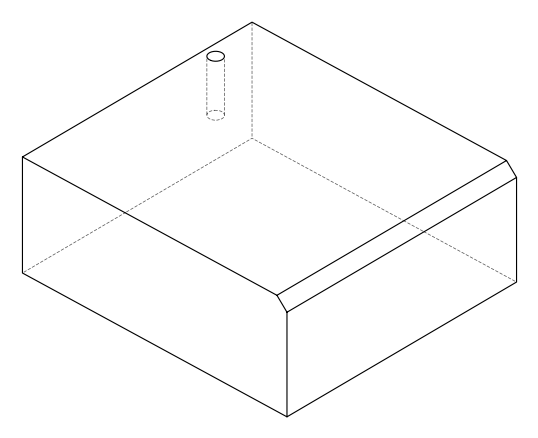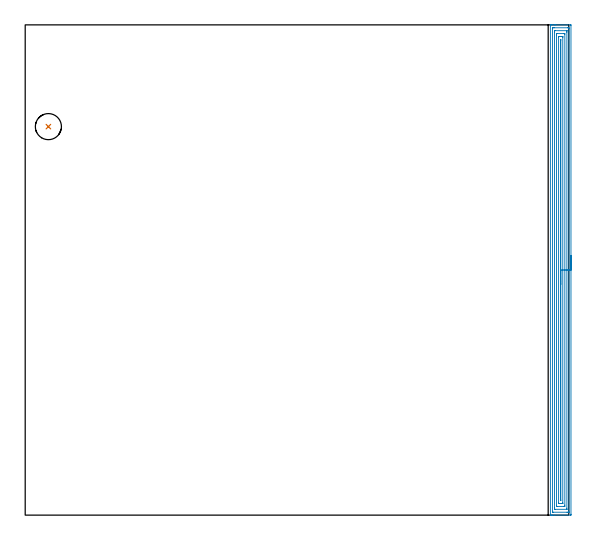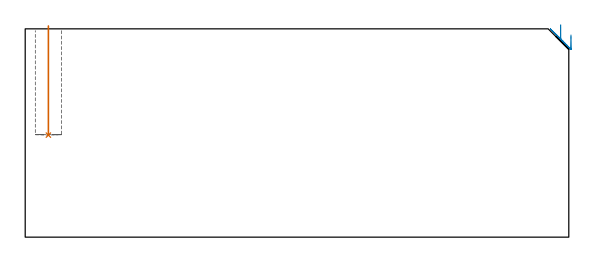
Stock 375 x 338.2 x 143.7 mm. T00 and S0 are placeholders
(PLAN: 2 operations, 1 tool changes, 16.7 min)
(1 INDEXABLE_INSERT_DRILL_BLIND_HOLE_FROM_SOLID | STEP1POCKET | NXT0302_007 | 0.3 min | 18572 mm3)
(2 AREA_MILL | FG_CHAMFER_SURFACE | UGT0205_001 | 16.4 min | 34094 mm3)
(TOOL NXT0302_007 | Index. Insert Drill 18mm [880-D1800L25-05] | D18 PA176 FL90 Z2)
(TOOL UGT0205_001 | Chamfer Mill 20 x 3 x 45 deg. | D20 FL50 Z2)
(OP 1 INDEXABLE_INSERT_DRILL_BLIND_HOLE_FROM_SOLID)
G17 G21 G94 G90
T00 M6
G54
G17 G0 G90 X16. Y268. S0 M3
G43 Z153.7 H1
G94 G81 G98 Z70.4 F250. R145.7
G80
M5
M2
(OP 2 AREA_MILL)
G17 G21 G94 G90
T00 M6
G54
G17 G0 G90 X376.5 Y179.1 S1061 M3
G43 Z153.7 H0
Z139.5
G94 G1 Y179.062 Z138.628 F250.
Y178.948 Z137.763
Y178.759 Z136.912
Y178.497 Z136.08
Y178.163 Z135.274
Y177.76 Z134.5
Y177.291 Z133.764
Y176.76 Z133.072
Y176.171 Z132.429
Y175.528 Z131.84
Y174.836 Z131.308
Y174.1 Z130.84
Y173.326 Z130.437
Y172.52 Z130.103
Y171.688 Z129.841
Y170.836 Z129.652
Y169.972 Z129.538
Y169.1 Z129.5
Y0.624
X376.496 Y0.208 Z129.502
X376.492 Y0.01 Z129.506
X376.291 Y0. Z129.707
X365.426 Z140.569
X364.009 Z141.987
X363.659 Z142.336
X362.96 Z143.04
X362.677 Z143.323
X362.314 Z143.677
X362.303 Y0.008 Z143.688
X362.3 Y0.177 Z143.7
Y338.023
X362.303 Y338.192 Z143.688
X362.314 Y338.2 Z143.677
X362.677 Z143.322
X362.959 Z143.04
X363.659 Z142.336
X364.892 Z141.105
X365.426 Z140.569
X366.042 Z139.953
X376.024 Z129.973
X376.293 Y338.198 Z129.705
X376.492 Y338.19 Z129.506
X376.499 Y337.989 Z129.499
X376.5 Y169.1 Z129.5
X375.086 Z130.914
Y2.202
X375.085 Y2.097 Z130.915
X375.082 Y2.046 Z130.918
X375.079 Y2.024 Z130.921
X375.068 Y2.01 Z130.932
X374.662 Y2.002 Z131.338
X374.258 Y2.001 Z131.742
X373.781 Y2. Z132.219
X364.542 Y2.001 Z141.458
X364.063 Y2.003 Z141.937
X363.828 Y2.01 Z142.172
X363.721 Y2.025 Z142.279
X363.715 Y2.355 Z142.285
Y2.411
X363.714 Y335.998 Z142.286
X363.715 Y336.103 Z142.285
X363.718 Y336.154 Z142.282
X363.721 Y336.176 Z142.279
X363.732 Y336.19 Z142.268
X364.138 Y336.198 Z141.862
X364.542 Y336.199 Z141.458
X365.019 Y336.2 Z140.981
X374.258 Y336.199 Z131.742
X374.737 Y336.197 Z131.263
X374.972 Y336.19 Z131.028
X375.079 Y336.175 Z130.921
X375.085 Y335.845 Z130.915
Y335.788
X375.086 Y169.1 Z130.914
X373.672 Z132.328
X373.671 Y4.792 Z132.329
X373.669 Y4.199 Z132.331
X373.666 Y4.049 Z132.334
X373.665 Y4.019 Z132.335
X373.636 Y4.01 Z132.364
X373.568 Y4.003 Z132.432
X373.374 Y4.001 Z132.626
X365.426 Z140.574
X365.229 Y4.003 Z140.771
X365.173 Y4.006 Z140.827
X365.142 Y4.01 Z140.858
X365.135 Y4.022 Z140.865
X365.132 Y4.099 Z140.868
X365.13 Y4.199 Z140.87
X365.129 Y4.499 Z140.871
X365.128 Y5.093 Z140.872
X365.129 Y333.408 Z140.871
X365.131 Y334.001 Z140.869
X365.134 Y334.151 Z140.866
X365.135 Y334.181 Z140.865
X365.165 Y334.19 Z140.835
X365.232 Y334.197 Z140.768
X365.426 Y334.199 Z140.574
X373.374 Z132.626
X373.571 Y334.197 Z132.429
X373.627 Y334.194 Z132.373
X373.658 Y334.19 Z132.342
X373.665 Y334.178 Z132.335
X373.668 Y334.101 Z132.332
X373.67 Y334.001 Z132.33
X373.671 Y333.7 Z132.329
X373.672 Y333.107 Z132.328
Y169.1
X372.257 Z133.743
Y6.88
X372.254 Y6.226 Z133.746
X372.25 Y6.014 Z133.75
X372.043 Y6.008 Z133.957
X371.608 Y6. Z134.392
X371.595 Z134.405
X367.179 Z138.821
X366.755 Y6.005 Z139.245
X366.55 Y6.01 Z139.45
X366.547 Y6.129 Z139.453
X366.543 Y6.643 Z139.457
Y331.32
X366.546 Y331.974 Z139.454
X366.55 Y332.186 Z139.45
X366.757 Y332.192 Z139.243
X367.192 Y332.2 Z138.808
X367.205 Z138.795
X371.621 Z134.379
X372.045 Y332.195 Z133.955
X372.25 Y332.19 Z133.75
X372.253 Y332.071 Z133.747
X372.257 Y331.557 Z133.743
Y169.1
X370.843 Z135.157
Y8.428
X370.84 Y8.189 Z135.16
X370.836 Y8.031 Z135.164
X370.832 Y8.008 Z135.168
X370.827 Y8.006 Z135.173
X370.807 Y8.003 Z135.193
X370.725 Y8.001 Z135.275
X370.502 Y8. Z135.498
X369.842 Z136.158
X368.735 Z137.265
X368.075 Y8.004 Z137.925
X367.982 Y8.007 Z138.018
X367.971 Y8.009 Z138.029
X367.964 Y8.024 Z138.036
X367.961 Y8.149 Z138.039
X367.958 Y8.309 Z138.042
X367.957 Y8.788 Z138.043
Y329.772
X367.96 Y330.011 Z138.04
X367.964 Y330.17 Z138.036
X367.968 Y330.192 Z138.032
X367.973 Y330.194 Z138.027
X367.993 Y330.197 Z138.007
X368.075 Y330.199 Z137.925
X368.299 Y330.2 Z137.701
X368.958 Z137.042
X370.065 Z135.935
X370.725 Y330.196 Z135.275
X370.818 Y330.193 Z135.182
X370.829 Y330.191 Z135.171
X370.836 Y330.176 Z135.164
X370.839 Y330.051 Z135.161
X370.842 Y329.891 Z135.158
X370.843 Y329.652 Z135.157
Y329.532
Y169.1
X369.429 Z136.571
X369.428 Y10.455 Z136.572
X369.425 Y10.057 Z136.575
X369.423 Y10.02 Z136.577
X369.421 Y10.01 Z136.579
X369.404 Y10.005 Z136.596
X369.379 Y10.01 Z136.621
X369.376 Y10.032 Z136.624
X369.371 Y10.455 Z136.629
Y10.514
X369.372 Y328.014 Z136.628
X369.373 Y328.118 Z136.627
X369.376 Y328.168 Z136.624
X369.378 Y328.187 Z136.622
X369.398 Y328.193 Z136.602
X369.421 Y328.19 Z136.579
X369.424 Y328.167 Z136.576
X369.427 Y327.745 Z136.573
X369.429 Y327.327 Z136.571
Y327.268
Y169.1
Y168.228 Z136.609
Y167.363 Z136.723
Y166.512 Z136.912
Y165.68 Z137.174
Y164.874 Z137.508
Y164.1 Z137.911
Y163.364 Z138.38
Y162.672 Z138.911
Y162.029 Z139.5
Y161.44 Z140.143
Y160.908 Z140.835
Y160.44 Z141.571
Y160.037 Z142.345
Y159.703 Z143.151
Y159.441 Z143.983
Y159.252 Z144.835
Y159.138 Z145.7
Y159.1 Z146.571
G0 Z153.7
M5
M2
